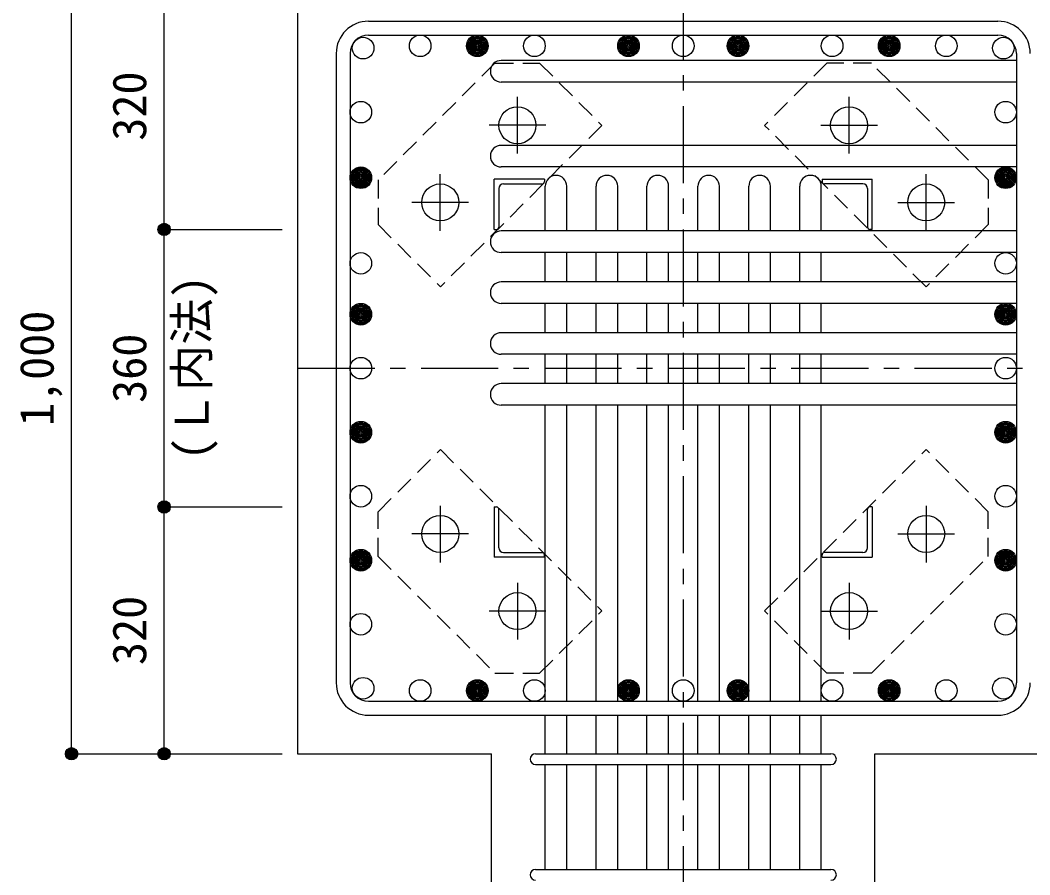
# Model space of a CAD drawing. Units: millimetres at full size, sheet at 1:20. Extents: x -3982 to 3969, y -2797 to 2801.
# Drawn here: x -491 to 818, y -1687 to -578 of the extents above; entities that cross this region are included whole.
import ezdxf
from ezdxf.enums import TextEntityAlignment as Align

# ---------------------------------------------------------------- set-up
doc = ezdxf.new("R2010")
doc.units = ezdxf.units.MM
doc.header["$LTSCALE"] = 20
doc.header["$PDMODE"] = 32
doc.header["$PDSIZE"] = 10
doc.linetypes.add('CHAIN1', pattern=[8, 5, -1, 1, -1])
doc.linetypes.add('DASHED1', pattern=[1.8, 1.2, -0.6])
for name, color, linetype in [('6-1_躯体線', 2, 'Continuous'), ('6-2_A.Bolt_', 4, 'CHAIN1'), ('6-3_柱型主筋', 4, 'Continuous'), ('6-4_フープ', 7, 'Continuous'), ('6-5_梁主筋', 7, 'Continuous'), ('6-6_S.T.P.', 7, 'Continuous'), ('6-9_プレート', 4, 'DASHED1'), ('6-A', 4, 'Continuous'), ('6-D_寸法', 4, 'Continuous')]:
    doc.layers.add(name, color=color, linetype=linetype)
doc.styles.add('ＭＳ ゴシック', font='')
doc.styles.get('ＭＳ ゴシック').set_extended_font_data('MS Gothic')

msp = doc.modelspace()

# ---------------------------------------------------------------- linework, layer by layer
at = {"layer": '6-1_躯体線'}
for p, q in [((-131.71, -529.67), (-131.71, -1529.67)), ((-131.71, -1529.67), (119.79, -1529.67)), ((119.79, -1929.67), (119.79, -1529.67)), ((616.79, -1529.67), (868.29, -1529.67)), ((616.79, -1929.67), (616.79, -1529.67))]:
    msp.add_line(p, q, dxfattribs=at)
at = {"layer": '6-2_A.Bolt_'}
for p, q in [((153.29, -751.37), (153.29, -677.87)), ((583.29, -751.37), (583.29, -677.87)), ((189.99, -714.67), (116.49, -714.67)), ((546.59, -714.67), (620.09, -714.67)), ((53.29, -851.37), (53.29, -777.87)), ((683.29, -851.37), (683.29, -777.87)), ((89.99, -814.67), (16.49, -814.67)), ((646.59, -814.67), (720.09, -814.67)), ((53.29, -1207.97), (53.29, -1281.47)), ((683.29, -1207.97), (683.29, -1281.47)), ((89.99, -1244.67), (16.49, -1244.67)), ((646.59, -1244.67), (720.09, -1244.67)), ((153.29, -1307.97), (153.29, -1381.47)), ((583.29, -1307.97), (583.29, -1381.47)), ((189.99, -1344.67), (116.49, -1344.67)), ((546.59, -1344.67), (620.09, -1344.67))]:
    msp.add_line(p, q, dxfattribs=at)
at = {"layer": '6-2_A.Bolt_', "color": 3, "linetype": 'Continuous'}
for centre in [(153.29, -714.67), (583.29, -714.67), (53.29, -814.67), (683.29, -814.67), (53.29, -1244.67), (683.29, -1244.67), (153.29, -1344.67), (583.29, -1344.67)]:
    msp.add_circle(centre, 24, dxfattribs=at)
at = {"layer": '6-3_柱型主筋', "color": 3}
for centre in [(-46.78, -614.6), (-46.78, -614.6), (27.24, -611.67), (101.27, -611.67), (175.29, -611.67), (297.29, -611.67), (368.29, -611.67), (439.29, -611.67), (561.29, -611.67), (635.31, -611.67), (709.34, -611.67), (783.36, -614.6), (-49.71, -697.62), (786.29, -697.62), (-49.71, -782.67), (786.29, -782.67), (-49.71, -893.67), (786.29, -893.67), (-49.71, -959.67), (786.29, -959.67), (-49.71, -1029.67), (786.29, -1029.67), (-49.71, -1112.69), (786.29, -1112.69), (-49.71, -1195.7), (786.29, -1195.7), (-49.71, -1278.71), (786.29, -1278.71), (-49.71, -1361.73), (786.29, -1361.73), (-46.78, -1444.74), (-46.78, -1444.74), (-46.78, -1444.74), (27.24, -1447.67), (101.27, -1447.67), (175.29, -1447.67), (297.29, -1447.67), (368.29, -1447.67), (439.29, -1447.67), (561.29, -1447.67), (635.31, -1447.67), (709.34, -1447.67), (783.36, -1444.74)]:
    msp.add_circle(centre, 14, dxfattribs=at)
at = {"layer": '6-3_柱型主筋'}
for centre, radius in [((101.27, -611.67), 12.6), ((101.27, -611.67), 11.2), ((101.27, -611.67), 9.8), ((297.29, -611.67), 12.6), ((297.29, -611.67), 11.2), ((297.29, -611.67), 9.8), ((439.29, -611.67), 12.6), ((439.29, -611.67), 11.2), ((439.29, -611.67), 9.8), ((635.31, -611.67), 12.6), ((635.31, -611.67), 11.2), ((635.31, -611.67), 9.8), ((101.27, -611.67), 8.4), ((101.27, -611.67), 7), ((101.27, -611.67), 5.6), ((101.27, -611.67), 4.2), ((101.27, -611.67), 2.8), ((101.27, -611.67), 1.4), ((297.29, -611.67), 8.4), ((297.29, -611.67), 7), ((297.29, -611.67), 5.6), ((297.29, -611.67), 4.2), ((297.29, -611.67), 2.8), ((297.29, -611.67), 1.4), ((439.29, -611.67), 8.4), ((439.29, -611.67), 7), ((439.29, -611.67), 5.6), ((439.29, -611.67), 4.2), ((439.29, -611.67), 2.8), ((439.29, -611.67), 1.4), ((635.31, -611.67), 8.4), ((635.31, -611.67), 7), ((635.31, -611.67), 5.6), ((635.31, -611.67), 4.2), ((635.31, -611.67), 2.8), ((635.31, -611.67), 1.4), ((-49.71, -782.67), 12.6), ((-49.71, -782.67), 11.2), ((786.29, -782.67), 12.6), ((786.29, -782.67), 11.2), ((-49.71, -782.67), 9.8), ((-49.71, -782.67), 8.4), ((-49.71, -782.67), 7), ((-49.71, -782.67), 5.6), ((-49.71, -782.67), 4.2), ((-49.71, -782.67), 2.8), ((-49.71, -782.67), 1.4), ((786.29, -782.67), 9.8), ((786.29, -782.67), 8.4), ((786.29, -782.67), 7), ((786.29, -782.67), 5.6), ((786.29, -782.67), 4.2), ((786.29, -782.67), 2.8), ((786.29, -782.67), 1.4), ((-49.71, -959.67), 12.6), ((-49.71, -959.67), 11.2), ((-49.71, -959.67), 9.8), ((-49.71, -959.67), 8.4), ((-49.71, -959.67), 7), ((-49.71, -959.67), 5.6), ((-49.71, -959.67), 4.2), ((786.29, -959.67), 12.6), ((786.29, -959.67), 11.2), ((786.29, -959.67), 9.8), ((786.29, -959.67), 8.4), ((786.29, -959.67), 7), ((786.29, -959.67), 5.6), ((786.29, -959.67), 4.2), ((-49.71, -959.67), 2.8), ((-49.71, -959.67), 1.4), ((786.29, -959.67), 2.8), ((786.29, -959.67), 1.4), ((-49.71, -1112.69), 12.6), ((-49.71, -1112.69), 11.2), ((-49.71, -1112.69), 9.8), ((-49.71, -1112.69), 8.4), ((-49.71, -1112.69), 7), ((-49.71, -1112.69), 5.6), ((-49.71, -1112.69), 4.2), ((-49.71, -1112.69), 2.8), ((-49.71, -1112.69), 1.4), ((786.29, -1112.69), 12.6), ((786.29, -1112.69), 11.2), ((786.29, -1112.69), 9.8), ((786.29, -1112.69), 8.4), ((786.29, -1112.69), 7), ((786.29, -1112.69), 5.6), ((786.29, -1112.69), 4.2), ((786.29, -1112.69), 2.8), ((786.29, -1112.69), 1.4), ((-49.71, -1278.71), 12.6), ((-49.71, -1278.71), 11.2), ((-49.71, -1278.71), 9.8), ((786.29, -1278.71), 12.6), ((786.29, -1278.71), 11.2), ((786.29, -1278.71), 9.8), ((-49.71, -1278.71), 8.4), ((-49.71, -1278.71), 7), ((-49.71, -1278.71), 5.6), ((-49.71, -1278.71), 4.2), ((-49.71, -1278.71), 2.8), ((-49.71, -1278.71), 1.4), ((786.29, -1278.71), 8.4), ((786.29, -1278.71), 7), ((786.29, -1278.71), 5.6), ((786.29, -1278.71), 4.2), ((786.29, -1278.71), 2.8), ((786.29, -1278.71), 1.4), ((101.27, -1447.67), 12.6), ((101.27, -1447.67), 11.2), ((101.27, -1447.67), 9.8), ((101.27, -1447.67), 8.4), ((297.29, -1447.67), 12.6), ((297.29, -1447.67), 11.2), ((297.29, -1447.67), 9.8), ((297.29, -1447.67), 8.4), ((439.29, -1447.67), 12.6), ((439.29, -1447.67), 11.2), ((439.29, -1447.67), 9.8), ((439.29, -1447.67), 8.4), ((635.31, -1447.67), 12.6), ((635.31, -1447.67), 11.2), ((635.31, -1447.67), 9.8), ((635.31, -1447.67), 8.4), ((101.27, -1447.67), 7), ((101.27, -1447.67), 5.6), ((101.27, -1447.67), 4.2), ((101.27, -1447.67), 2.8), ((101.27, -1447.67), 1.4), ((297.29, -1447.67), 7), ((297.29, -1447.67), 5.6), ((297.29, -1447.67), 4.2), ((297.29, -1447.67), 2.8), ((297.29, -1447.67), 1.4), ((439.29, -1447.67), 7), ((439.29, -1447.67), 5.6), ((439.29, -1447.67), 4.2), ((439.29, -1447.67), 2.8), ((439.29, -1447.67), 1.4), ((635.31, -1447.67), 7), ((635.31, -1447.67), 5.6), ((635.31, -1447.67), 4.2), ((635.31, -1447.67), 2.8), ((635.31, -1447.67), 1.4)]:
    msp.add_circle(centre, radius, dxfattribs=at)
at = {"layer": '6-4_フープ'}
for p, q in [((-39.71, -579.67), (776.29, -579.67)), ((-39.71, -597.67), (776.29, -597.67)), ((-81.71, -621.67), (-81.71, -1437.67)), ((-63.71, -621.67), (-63.71, -1437.67)), ((800.29, -621.67), (800.29, -1437.67)), ((-39.71, -1461.67), (776.29, -1461.67)), ((-39.71, -1479.67), (776.29, -1479.67))]:
    msp.add_line(p, q, dxfattribs=at)
for centre, radius, start, end in [((-39.71, -621.67), 42, 90, 180), ((776.29, -621.67), 42, 0, 90), ((-39.71, -621.67), 24, 90, 180), ((776.29, -621.67), 24, 0, 90), ((-39.71, -1437.67), 42, 180, 270), ((-39.71, -1437.67), 24, 180, 270), ((776.29, -1437.67), 24, 270, 0), ((776.29, -1437.67), 42, 270, 0)]:
    msp.add_arc(centre, radius, start, end, dxfattribs=at)
at = {"layer": '6-5_梁主筋'}
for p, q in [((800.29, -630.6), (132.29, -630.6)), ((800.29, -658.6), (132.29, -658.6)), ((800.29, -740.67), (132.29, -740.67)), ((800.29, -768.67), (132.29, -768.67)), ((189.29, -851.67), (189.29, -793.67)), ((217.29, -851.67), (217.29, -793.67)), ((255.29, -851.67), (255.29, -793.67)), ((283.29, -851.67), (283.29, -793.67)), ((321.29, -851.67), (321.29, -793.67)), ((349.29, -851.67), (349.29, -793.67)), ((387.29, -851.67), (387.29, -793.67)), ((415.29, -851.67), (415.29, -793.67)), ((453.29, -851.67), (453.29, -793.67)), ((481.29, -851.67), (481.29, -793.67)), ((519.29, -851.67), (519.29, -793.67)), ((547.29, -851.67), (547.29, -793.67)), ((800.29, -851.67), (132.29, -851.67)), ((800.29, -879.67), (132.29, -879.67)), ((189.29, -917.67), (189.29, -879.67)), ((217.29, -917.67), (217.29, -879.67)), ((255.29, -917.67), (255.29, -879.67)), ((283.29, -917.67), (283.29, -879.67)), ((321.29, -917.67), (321.29, -879.67)), ((349.29, -917.67), (349.29, -879.67)), ((387.29, -917.67), (387.29, -879.67)), ((415.29, -917.67), (415.29, -879.67)), ((453.29, -917.67), (453.29, -879.67)), ((481.29, -917.67), (481.29, -879.67)), ((519.29, -917.67), (519.29, -879.67)), ((547.29, -917.67), (547.29, -879.67)), ((800.29, -917.67), (132.29, -917.67)), ((800.29, -945.67), (132.29, -945.67)), ((189.29, -983.67), (189.29, -945.67)), ((217.29, -983.67), (217.29, -945.67)), ((255.29, -983.67), (255.29, -945.67)), ((283.29, -983.67), (283.29, -945.67)), ((321.29, -983.67), (321.29, -945.67)), ((349.29, -983.67), (349.29, -945.67)), ((387.29, -983.67), (387.29, -945.67)), ((415.29, -983.67), (415.29, -945.67)), ((453.29, -983.67), (453.29, -945.67)), ((481.29, -983.67), (481.29, -945.67)), ((519.29, -983.67), (519.29, -945.67)), ((547.29, -983.67), (547.29, -945.67)), ((800.29, -983.67), (132.29, -983.67)), ((800.29, -1011.67), (132.29, -1011.67)), ((189.29, -1049.67), (189.29, -1011.67)), ((217.29, -1049.67), (217.29, -1011.67)), ((255.29, -1049.67), (255.29, -1011.67)), ((283.29, -1049.67), (283.29, -1011.67)), ((321.29, -1049.67), (321.29, -1011.67)), ((349.29, -1049.67), (349.29, -1011.67)), ((387.29, -1049.67), (387.29, -1011.67)), ((415.29, -1049.67), (415.29, -1011.67)), ((453.29, -1049.67), (453.29, -1011.67)), ((481.29, -1049.67), (481.29, -1011.67)), ((519.29, -1049.67), (519.29, -1011.67)), ((547.29, -1049.67), (547.29, -1011.67)), ((800.29, -1049.67), (132.29, -1049.67)), ((800.29, -1077.67), (132.29, -1077.67)), ((189.29, -1461.67), (189.29, -1077.67)), ((217.29, -1461.67), (217.29, -1077.67)), ((255.29, -1461.67), (255.29, -1077.67)), ((283.29, -1461.67), (283.29, -1077.67)), ((321.29, -1461.67), (321.29, -1077.67)), ((349.29, -1461.67), (349.29, -1077.67)), ((387.29, -1461.67), (387.29, -1077.67)), ((415.29, -1461.67), (415.29, -1077.67)), ((453.29, -1461.67), (453.29, -1077.67)), ((481.29, -1461.67), (481.29, -1077.67)), ((519.29, -1461.67), (519.29, -1077.67)), ((547.29, -1461.67), (547.29, -1077.67)), ((189.29, -1529.67), (189.29, -1479.67)), ((217.29, -1529.67), (217.29, -1479.67)), ((255.29, -1529.67), (255.29, -1479.67)), ((283.29, -1529.67), (283.29, -1479.67)), ((321.29, -1529.67), (321.29, -1479.67)), ((349.29, -1529.67), (349.29, -1479.67)), ((387.29, -1529.67), (387.29, -1479.67)), ((415.29, -1529.67), (415.29, -1479.67)), ((453.29, -1529.67), (453.29, -1479.67)), ((481.29, -1529.67), (481.29, -1479.67)), ((519.29, -1529.67), (519.29, -1479.67)), ((547.29, -1529.67), (547.29, -1479.67)), ((189.29, -1679.67), (189.29, -1543.67)), ((217.29, -1679.67), (217.29, -1543.67)), ((255.29, -1679.67), (255.29, -1543.67)), ((283.29, -1679.67), (283.29, -1543.67)), ((321.29, -1679.67), (321.29, -1543.67)), ((349.29, -1679.67), (349.29, -1543.67)), ((387.29, -1679.67), (387.29, -1543.67)), ((415.29, -1679.67), (415.29, -1543.67)), ((453.29, -1679.67), (453.29, -1543.67)), ((481.29, -1679.67), (481.29, -1543.67)), ((519.29, -1679.67), (519.29, -1543.67)), ((547.29, -1679.67), (547.29, -1543.67))]:
    msp.add_line(p, q, dxfattribs=at)
for centre, start, end in [((132.29, -644.6), 90, 270), ((132.29, -754.67), 90, 270), ((203.29, -793.67), 0, 180), ((269.29, -793.67), 0, 180), ((335.29, -793.67), 0, 180), ((401.29, -793.67), 0, 180), ((467.29, -793.67), 0, 180), ((533.29, -793.67), 0, 180), ((132.29, -865.67), 90, 270), ((132.29, -931.67), 90, 270), ((132.29, -997.67), 90, 270), ((132.29, -1063.67), 90, 270)]:
    msp.add_arc(centre, 14, start, end, dxfattribs=at)
at = {"layer": '6-6_S.T.P.'}
for p, q in [((176.79, -1529.67), (559.79, -1529.67)), ((176.79, -1543.67), (559.79, -1543.67)), ((176.79, -1679.67), (559.79, -1679.67))]:
    msp.add_line(p, q, dxfattribs=at)
for centre, start, end in [((176.79, -1536.67), 90, 270), ((176.79, -1536.67), 90, 270), ((176.79, -1536.67), 90, 270), ((176.79, -1536.67), 90, 270), ((559.79, -1536.67), 270, 90), ((559.79, -1536.67), 270, 90), ((559.79, -1536.67), 270, 90), ((559.79, -1536.67), 270, 90), ((176.79, -1686.67), 90, 270), ((559.79, -1686.67), 270, 90)]:
    msp.add_arc(centre, 7, start, end, dxfattribs=at)
at = {"layer": '6-9_プレート'}
for p, q in [((124.15, -634.21), (-27.17, -785.53)), ((124.15, -634.21), (182.13, -634.21)), ((182.13, -634.21), (262.74, -714.82)), ((554.45, -634.21), (473.84, -714.82)), ((612.43, -634.21), (554.45, -634.21)), ((763.75, -785.53), (612.43, -634.21)), ((262.74, -714.82), (53.44, -924.13)), ((683.14, -924.12), (473.84, -714.82)), ((-27.17, -785.53), (-27.17, -843.51)), ((763.75, -785.53), (763.75, -843.51)), ((-27.17, -843.51), (53.44, -924.13)), ((763.75, -843.51), (683.14, -924.12)), ((-27.17, -1215.83), (53.44, -1135.22)), ((53.44, -1135.22), (262.74, -1344.52)), ((473.84, -1344.52), (683.14, -1135.22)), ((763.75, -1215.83), (683.14, -1135.22)), ((-27.17, -1273.81), (-27.17, -1215.83)), ((763.75, -1273.81), (763.75, -1215.83)), ((-27.17, -1273.81), (124.15, -1425.13)), ((612.43, -1425.13), (763.75, -1273.81)), ((182.13, -1425.13), (262.74, -1344.52)), ((554.45, -1425.13), (473.84, -1344.52)), ((124.15, -1425.13), (182.13, -1425.13)), ((612.43, -1425.13), (554.45, -1425.13))]:
    msp.add_line(p, q, dxfattribs=at)
at = {"layer": '6-A'}
for p, q in [((123.29, -849.67), (123.29, -784.67)), ((188.29, -784.67), (123.29, -784.67)), ((188.29, -784.67), (188.29, -787.67)), ((548.29, -784.67), (548.29, -787.67)), ((548.29, -784.67), (613.29, -784.67)), ((613.29, -849.67), (613.29, -784.67)), ((129.29, -796.67), (129.29, -846.67)), ((135.29, -790.67), (185.29, -790.67)), ((601.29, -790.67), (551.29, -790.67)), ((607.29, -796.67), (607.29, -846.67)), ((123.29, -849.67), (126.29, -849.67)), ((613.29, -849.67), (610.29, -849.67)), ((123.29, -1209.67), (126.29, -1209.67)), ((123.29, -1209.67), (123.29, -1274.67)), ((129.29, -1262.67), (129.29, -1212.67)), ((607.29, -1262.67), (607.29, -1212.67)), ((613.29, -1209.67), (610.29, -1209.67)), ((613.29, -1209.67), (613.29, -1274.67)), ((135.29, -1268.67), (185.29, -1268.67)), ((601.29, -1268.67), (551.29, -1268.67)), ((188.29, -1274.67), (123.29, -1274.67)), ((188.29, -1274.67), (188.29, -1271.67)), ((548.29, -1274.67), (548.29, -1271.67)), ((548.29, -1274.67), (613.29, -1274.67))]:
    msp.add_line(p, q, dxfattribs=at)
for centre, radius, start, end in [((135.29, -796.67), 6, 90, 180), ((185.29, -787.67), 3, 270, 0), ((551.29, -787.67), 3, 180, 270), ((601.29, -796.67), 6, 0, 90), ((126.29, -846.67), 3, 270, 0), ((610.29, -846.67), 3, 180, 270), ((126.29, -1212.67), 3, 0, 90), ((610.29, -1212.67), 3, 90, 180), ((135.29, -1262.67), 6, 180, 270), ((185.29, -1271.67), 3, 0, 90), ((551.29, -1271.67), 3, 90, 180), ((601.29, -1262.67), 6, 270, 0)]:
    msp.add_arc(centre, radius, start, end, dxfattribs=at)
at = {"layer": '6-D_寸法'}
for p, q in [((-424.74, -1529.67), (-424.74, -529.67)), ((-304.74, -1209.67), (-304.74, -849.67)), ((-304.74, -849.67), (-151.71, -849.67)), ((-304.74, -1529.67), (-304.74, -1209.67)), ((-304.74, -1209.67), (-151.71, -1209.67)), ((-424.74, -1529.67), (-304.74, -1529.67)), ((-424.74, -1529.67), (-304.74, -1529.67)), ((-424.74, -1529.67), (-304.74, -1529.67)), ((-304.74, -1529.67), (-151.71, -1529.67)), ((-304.74, -1529.67), (-151.71, -1529.67)), ((-304.74, -1529.67), (-151.71, -1529.67)), ((-304.74, -1529.67), (-151.71, -1529.67)), ((-304.74, -1529.67), (-151.71, -1529.67)), ((-304.74, -1529.67), (-151.71, -1529.67)), ((-304.74, -1529.67), (-151.71, -1529.67)), ((-304.74, -1529.67), (-151.71, -1529.67)), ((-304.74, -1529.67), (-151.71, -1529.67)), ((-304.74, -1529.67), (-151.71, -1529.67)), ((-304.74, -1529.67), (-151.71, -1529.67)), ((-304.74, -1529.67), (-151.71, -1529.67)), ((-304.74, -1529.67), (-151.71, -1529.67))]:
    msp.add_line(p, q, dxfattribs=at)
at = {"layer": '6-D_寸法', "linetype": 'CHAIN1'}
for p, q in [((368.29, -529.67), (368.29, -1929.67)), ((-131.71, -1029.67), (868.29, -1029.67))]:
    msp.add_line(p, q, dxfattribs=at)
at = {"layer": '6-D_寸法'}
msp.add_lwpolyline([(-304.74, -849.67), (-304.74, -529.67), (-151.71, -529.67)], dxfattribs=at)
for centre, radius in [((-304.74, -849.67), 8), ((-304.74, -849.67), 7.2), ((-304.74, -849.67), 6.4), ((-304.74, -849.67), 5.6), ((-304.74, -849.67), 4.8), ((-304.74, -849.67), 4), ((-304.74, -849.67), 3.2), ((-304.74, -849.67), 2.4), ((-304.74, -849.67), 1.6), ((-304.74, -849.67), 0.8), ((-304.74, -1209.67), 8), ((-304.74, -1209.67), 7.2), ((-304.74, -1209.67), 6.4), ((-304.74, -1209.67), 5.6), ((-304.74, -1209.67), 4.8), ((-304.74, -1209.67), 4), ((-304.74, -1209.67), 3.2), ((-304.74, -1209.67), 2.4), ((-304.74, -1209.67), 1.6), ((-304.74, -1209.67), 0.8), ((-424.74, -1529.67), 8), ((-424.74, -1529.67), 7.2), ((-424.74, -1529.67), 6.4), ((-424.74, -1529.67), 5.6), ((-424.74, -1529.67), 4.8), ((-424.74, -1529.67), 4), ((-424.74, -1529.67), 3.2), ((-424.74, -1529.67), 2.4), ((-424.74, -1529.67), 1.6), ((-424.74, -1529.67), 0.8), ((-304.74, -1529.67), 8), ((-304.74, -1529.67), 7.2), ((-304.74, -1529.67), 6.4), ((-304.74, -1529.67), 5.6), ((-304.74, -1529.67), 4.8), ((-304.74, -1529.67), 4), ((-304.74, -1529.67), 3.2), ((-304.74, -1529.67), 2.4), ((-304.74, -1529.67), 1.6), ((-304.74, -1529.67), 0.8)]:
    msp.add_circle(centre, radius, dxfattribs=at)
at = {"layer": '6-D_寸法', "color": 7}
for p in [(-304.74, -849.67), (-304.74, -1209.67), (-424.74, -1529.67), (-304.74, -1529.67)]:
    msp.add_point(p, dxfattribs=at)

# ---------------------------------------------------------------- texts
at = {"layer": '6-D_寸法', "style": 'ＭＳ ゴシック'}
for s, p in [('320', (-314.74, -734.67)), ('(Ｌ内法)', (-233.88, -1149.12)), ('1,000', (-434.74, -1104.67)), ('360', (-314.74, -1074.67)), ('320', (-314.74, -1414.67))]:
    msp.add_text(s, height=43.99, rotation=90, dxfattribs=at).set_placement(p, align=Align.BOTTOM_LEFT)

doc.saveas('drawing.dxf')
